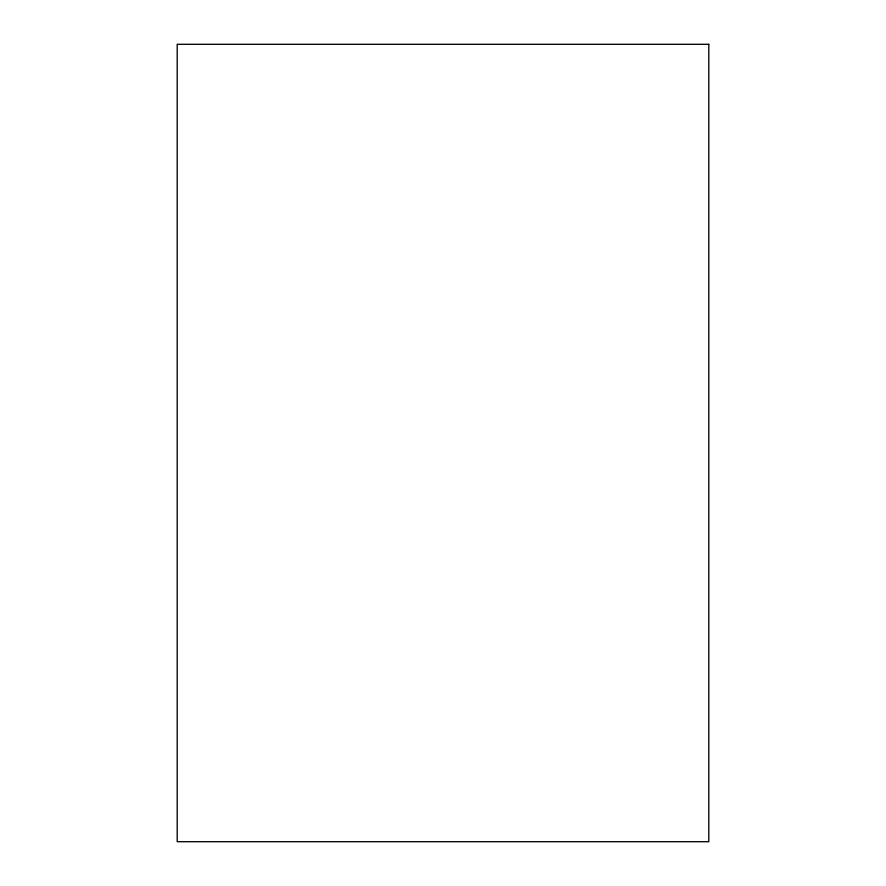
<?xml version="1.0" encoding="UTF-8"?>
<svg xmlns="http://www.w3.org/2000/svg" width="886" height="886" viewBox="0 0 886 886"><rect width="100%" height="100%" fill="white"/><g stroke="black" fill="none" stroke-linecap="round" stroke-linejoin="round"><path stroke-width="1.33" d="M708.8 44.3L177.2 44.3L177.2 841.7L708.8 841.7L708.8 44.3"/></g></svg>
